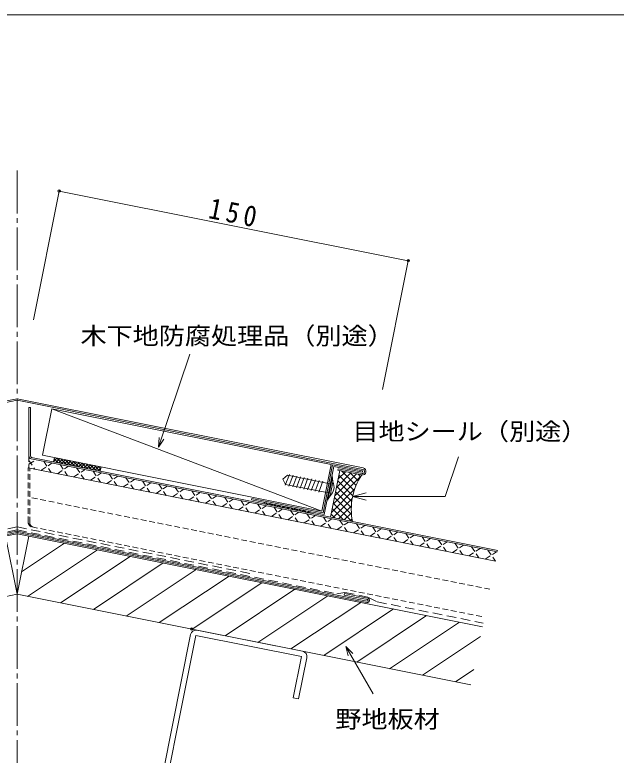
# Model space of a CAD drawing. Units: millimetres, scale not verified. Extents: x -1134 to 2079, y -804 to 1495.
# Drawn here: x -872.2 to -618.8, y 612.6 to 924.7 of the extents above; entities that cross this region are included whole.
import ezdxf
from ezdxf.enums import TextEntityAlignment as Align

# ---------------------------------------------------------------- set-up
doc = ezdxf.new("R2010")
doc.units = ezdxf.units.MM
doc.header["$LTSCALE"] = 2
doc.header["$PDMODE"] = 32
doc.header["$PDSIZE"] = 1
for name, pattern in [('CHAIN2', [12, 9, -1, 1, -1]), ('DASHED1', [1.8, 1.2, -0.6]), ('DASHED2', [3, 2, -1])]:
    doc.linetypes.add(name, pattern=pattern)
doc.layers.add('4-0', color=7, linetype='Continuous', lineweight=18)
doc.styles.add('ＭＳ ゴシック', font='')
doc.styles.get('ＭＳ ゴシック').set_extended_font_data('MS Gothic')

msp = doc.modelspace()

# ---------------------------------------------------------------- linework, layer by layer
at = {"layer": '4-0', "color": 3}
for p, q in [((-1134.116, 924.68), (442.773, 924.68)), ((-750.987, 656.382), (-795.507, 665.277)), ((-798.213, 663.473), (-816.906, 569.922)), ((-795.958, 663.022), (-751.438, 654.126)), ((-752.651, 636.319), (-749.182, 653.676))]:
    msp.add_line(p, q, dxfattribs=at)
at = {"layer": '4-0', "linetype": 'CHAIN2'}
msp.add_line((-871.301, 858.983), (-871.301, 554.282), dxfattribs=at)
at = {"layer": '4-0'}
for p, q in [((-864.388, 796.168), (-853.552, 850.393)), ((-853.552, 850.393), (-706.46, 821.001)), ((-717.296, 766.776), (-706.46, 821.001)), ((-811.706, 742.374), (-798.436, 781.598)), ((-871.301, 762.793), (-1017.158, 733.648)), ((-871.301, 762.181), (-1017.04, 733.06)), ((-871.301, 762.793), (-725.445, 733.648)), ((-871.301, 762.181), (-725.562, 733.06)), ((-866.282, 738.708), (-866.282, 759.159)), ((-866.282, 759.159), (-865.682, 759.159)), ((-865.682, 738.708), (-865.682, 759.159)), ((-860.511, 739.018), (-856.592, 758.63)), ((-856.592, 758.63), (-738.918, 735.117)), ((-856.592, 758.63), (-742.837, 715.504)), ((-811.706, 742.374), (-811.44, 746.506)), ((-811.706, 742.374), (-809.41, 745.819)), ((-865.318, 737.531), (-668.885, 698.28)), ((-865.2, 738.119), (-668.767, 698.868)), ((-860.511, 739.018), (-742.837, 715.504)), ((-855.876, 736.256), (-855.524, 738.022)), ((-855.829, 736.49), (-854.503, 737.817)), ((-855.635, 737.464), (-854.066, 735.895)), ((-854.854, 736.052), (-853.324, 737.582)), ((-854.592, 737.835), (-852.298, 735.541)), ((-853.675, 735.816), (-852.145, 737.346)), ((-852.825, 737.482), (-850.531, 735.188)), ((-852.496, 735.581), (-850.967, 737.111)), ((-851.318, 735.345), (-849.788, 736.875)), ((-851.058, 737.129), (-848.764, 734.835)), ((-850.139, 735.11), (-848.609, 736.64)), ((-849.29, 736.776), (-846.996, 734.482)), ((-690.971, 721.6), (-685.293, 738.383)), ((-866.583, 733.705), (-669.669, 694.357)), ((-855.87, 736.285), (-855.833, 736.248)), ((-848.96, 734.874), (-847.43, 736.404)), ((-847.782, 734.639), (-846.252, 736.169)), ((-847.523, 736.423), (-845.229, 734.129)), ((-846.603, 734.403), (-845.073, 735.933)), ((-845.755, 736.07), (-843.461, 733.776)), ((-845.424, 734.168), (-843.894, 735.698)), ((-844.246, 733.932), (-842.716, 735.462)), ((-843.988, 735.716), (-841.694, 733.422)), ((-843.067, 733.697), (-841.537, 735.227)), ((-842.221, 735.363), (-839.927, 733.069)), ((-841.888, 733.461), (-840.358, 734.991)), ((-840.71, 733.226), (-839.18, 734.756)), ((-840.453, 735.01), (-838.159, 732.716)), ((-839.531, 732.99), (-838.001, 734.52)), ((-838.686, 734.657), (-836.392, 732.363)), ((-838.352, 732.755), (-836.822, 734.285)), ((-837.173, 732.519), (-835.992, 733.701)), ((-836.918, 734.304), (-836.046, 733.431)), ((-836.264, 732.337), (-835.912, 734.103)), ((-742.837, 715.504), (-738.918, 735.117)), ((-742.367, 714.798), (-738.33, 734.999)), ((-741.896, 714.092), (-737.859, 734.293)), ((-738.33, 734.999), (-725.68, 732.471)), ((-737.859, 734.293), (-725.798, 731.883)), ((-759.313, 728.994), (-757.353, 730.642)), ((-758.285, 726.342), (-756.56, 730.892)), ((-757.353, 730.642), (-739.309, 727.037)), ((-756.717, 726.028), (-754.991, 730.579)), ((-735.309, 732.56), (-739.228, 712.948)), ((-736.133, 732.725), (-736.016, 733.313)), ((-736.133, 732.725), (-726.033, 730.706)), ((-736.016, 733.313), (-725.915, 731.295)), ((-725.68, 732.471), (-725.798, 731.883)), ((-758.137, 726.72), (-759.313, 728.994)), ((-755.147, 725.715), (-753.422, 730.265)), ((-753.579, 725.401), (-751.853, 729.952)), ((-752.009, 725.088), (-750.284, 729.638)), ((-750.441, 724.774), (-748.715, 729.325)), ((-748.871, 724.461), (-747.146, 729.011)), ((-747.302, 724.147), (-745.576, 728.698)), ((-745.733, 723.834), (-744.008, 728.384)), ((-744.164, 723.52), (-742.438, 728.07)), ((-738.329, 729.9), (-740.289, 720.094)), ((-738.231, 727.841), (-739.406, 721.958)), ((-738.329, 729.9), (-738.721, 729.979)), ((-738.231, 727.841), (-738.427, 729.41)), ((-758.137, 726.72), (-740.093, 723.114)), ((-739.406, 721.958), (-740.191, 720.584)), ((-729.931, 721.6), (-724.135, 723.153)), ((-729.931, 721.6), (-724.135, 720.047)), ((-690.971, 721.6), (-729.931, 721.6)), ((-772.491, 720.206), (-741.896, 714.092)), ((-766.999, 719.109), (-767.117, 718.52)), ((-766.462, 719.001), (-765.697, 718.237)), ((-766.452, 718.388), (-765.942, 718.898)), ((-765.274, 718.152), (-764.764, 718.662)), ((-764.694, 718.648), (-763.93, 717.884)), ((-764.095, 717.916), (-763.585, 718.426)), ((-762.927, 718.295), (-762.162, 717.53)), ((-762.916, 717.681), (-762.406, 718.191)), ((-761.737, 717.445), (-761.228, 717.955)), ((-761.16, 717.942), (-760.395, 717.177)), ((-740.289, 720.094), (-740.681, 720.173)), ((-760.559, 717.21), (-760.049, 717.72)), ((-759.392, 717.588), (-758.628, 716.824)), ((-759.38, 716.974), (-758.87, 717.484)), ((-758.201, 716.739), (-757.691, 717.249)), ((-757.625, 717.235), (-756.86, 716.471)), ((-757.023, 716.503), (-756.513, 717.013)), ((-755.858, 716.882), (-755.093, 716.118)), ((-755.844, 716.268), (-755.334, 716.778)), ((-754.665, 716.032), (-754.155, 716.542)), ((-754.09, 716.529), (-753.326, 715.765)), ((-753.487, 715.797), (-752.977, 716.307)), ((-752.323, 716.176), (-751.558, 715.411)), ((-752.308, 715.561), (-751.798, 716.071)), ((-751.129, 715.326), (-750.619, 715.836)), ((-750.555, 715.823), (-749.791, 715.058)), ((-749.951, 715.09), (-749.441, 715.6)), ((-748.788, 715.47), (-748.023, 714.705)), ((-748.772, 714.855), (-748.262, 715.365)), ((-747.593, 714.619), (-747.478, 714.734)), ((-747.387, 715.19), (-747.505, 714.601)), ((-871.301, 705.917), (-1067.413, 666.73)), ((-871.301, 707.039), (-1018.842, 677.557)), ((-871.301, 706.427), (-1018.725, 676.969)), ((-871.301, 707.039), (-723.76, 677.557)), ((-871.301, 706.427), (-723.878, 676.969)), ((-871.301, 705.917), (-675.189, 666.73)), ((-876.2, 704.938), (-871.301, 680.423)), ((-866.403, 704.938), (-871.301, 680.423)), ((-871.301, 680.423), (-1062.515, 642.214)), ((-871.301, 680.423), (-680.088, 642.214)), ((-733.331, 680.693), (-733.449, 680.105)), ((-733.331, 680.693), (-723.525, 678.734)), ((-733.449, 680.105), (-723.643, 678.146)), ((-732.793, 658.401), (-731.721, 654.401)), ((-732.793, 658.401), (-729.865, 655.473)), ((-732.793, 658.401), (-721.245, 638.401))]:
    msp.add_line(p, q, dxfattribs=at)
at = {"layer": '4-0', "linetype": 'DASHED1'}
for p, q in [((-866.282, 738.708), (-866.282, 733.645)), ((-866.583, 710.769), (-866.583, 733.705)), ((-865.983, 710.649), (-865.983, 733.585)), ((-672.033, 682.526), (-865.983, 721.246)), ((-864.974, 708.807), (-674.384, 670.758))]:
    msp.add_line(p, q, dxfattribs=at)
at = {"layer": '4-0', "color": 4, "linetype": 'DASHED1', "lineweight": 9}
for p, q in [((-866.282, 735.26), (-863.439, 737.156)), ((-866.282, 736.771), (-863.876, 733.164)), ((-861.212, 732.631), (-856.505, 735.77)), ((-860.081, 736.485), (-856.942, 731.778)), ((-854.278, 731.246), (-849.571, 734.385)), ((-853.147, 735.099), (-850.008, 730.393)), ((-846.213, 733.714), (-843.074, 729.007)), ((-847.344, 729.86), (-842.637, 732.999)), ((-840.41, 728.475), (-835.703, 731.613)), ((-839.279, 732.328), (-836.14, 727.622)), ((-832.345, 730.942), (-829.206, 726.236)), ((-833.476, 727.089), (-828.769, 730.228)), ((-826.542, 725.704), (-821.835, 728.842)), ((-825.411, 729.557), (-822.272, 724.851)), ((-819.608, 724.318), (-814.901, 727.457)), ((-818.477, 728.171), (-815.338, 723.465)), ((-812.674, 722.933), (-807.967, 726.071)), ((-811.543, 726.786), (-808.404, 722.079)), ((-805.74, 721.547), (-801.033, 724.686)), ((-804.609, 725.4), (-801.47, 720.694)), ((-798.806, 720.161), (-794.099, 723.3)), ((-797.675, 724.015), (-794.536, 719.308)), ((-791.872, 718.776), (-787.165, 721.914)), ((-790.741, 722.629), (-787.602, 717.923)), ((-783.807, 721.243), (-780.668, 716.537)), ((-784.938, 717.39), (-780.231, 720.529)), ((-778.004, 716.005), (-773.297, 719.144)), ((-776.873, 719.858), (-773.734, 715.152)), ((-769.939, 718.472), (-766.8, 713.766)), ((-771.07, 714.619), (-766.363, 717.758)), ((-764.136, 713.234), (-759.43, 716.372)), ((-763.005, 717.087), (-759.866, 712.381)), ((-757.202, 711.848), (-752.495, 714.987)), ((-756.071, 715.701), (-752.932, 710.995)), ((-750.268, 710.463), (-745.561, 713.601)), ((-749.137, 714.316), (-745.998, 709.609)), ((-743.334, 709.077), (-738.627, 712.216)), ((-742.203, 712.93), (-739.064, 708.224)), ((-736.4, 707.692), (-731.694, 710.83)), ((-735.269, 711.545), (-732.13, 706.838)), ((-729.466, 706.306), (-724.759, 709.445)), ((-728.335, 710.159), (-725.196, 705.453)), ((-721.401, 708.773), (-718.262, 704.067)), ((-722.532, 704.92), (-717.825, 708.059)), ((-715.598, 703.535), (-710.892, 706.674)), ((-714.467, 707.388), (-711.328, 702.682)), ((-707.533, 706.002), (-704.394, 701.296)), ((-708.664, 702.149), (-703.958, 705.288)), ((-701.73, 700.764), (-697.024, 703.902)), ((-700.599, 704.617), (-697.46, 699.91)), ((-694.796, 699.378), (-690.09, 702.517)), ((-693.664, 703.231), (-690.526, 698.525)), ((-687.862, 697.993), (-683.156, 701.131)), ((-686.73, 701.846), (-683.592, 697.139)), ((-680.928, 696.607), (-676.222, 699.746)), ((-679.796, 700.46), (-676.658, 695.754)), ((-673.994, 695.221), (-669.288, 698.36)), ((-672.862, 699.075), (-669.724, 694.368))]:
    msp.add_line(p, q, dxfattribs=at)
at = {"layer": '4-0', "color": 4, "lineweight": 9}
for p, q in [((-737.428, 721.955), (-728.237, 731.147)), ((-736.722, 725.49), (-730.594, 731.618)), ((-736.016, 729.025), (-732.952, 732.089)), ((-735.69, 730.656), (-729.214, 724.18)), ((-734.63, 732.424), (-728.449, 726.243)), ((-731.095, 731.718), (-727.545, 728.168)), ((-727.56, 731.011), (-726.515, 729.966)), ((-738.134, 718.421), (-726.386, 730.169)), ((-736.161, 728.298), (-729.824, 721.961)), ((-738.841, 714.886), (-729.047, 724.68)), ((-736.632, 725.941), (-730.252, 719.561)), ((-737.574, 721.226), (-730.373, 714.025)), ((-737.103, 723.584), (-730.458, 716.938)), ((-738.164, 712.735), (-730.052, 720.847)), ((-738.045, 718.869), (-730.35, 711.174)), ((-738.516, 716.511), (-733.884, 711.88)), ((-735.806, 712.264), (-730.429, 717.641)), ((-733.449, 711.793), (-730.428, 714.813)), ((-738.987, 714.154), (-737.419, 712.586)), ((-731.092, 711.322), (-730.159, 712.254)), ((-869.418, 689.846), (-851.311, 701.922)), ((-866.857, 679.534), (-837.443, 699.151)), ((-852.989, 676.763), (-823.575, 696.38)), ((-839.121, 673.992), (-809.707, 693.609)), ((-825.253, 671.221), (-795.839, 690.838)), ((-811.385, 668.45), (-781.971, 688.067)), ((-797.517, 665.679), (-768.103, 685.296)), ((-783.649, 662.908), (-754.235, 682.525)), ((-769.781, 660.137), (-740.367, 679.754)), ((-755.913, 657.366), (-726.499, 676.982)), ((-742.045, 654.595), (-712.631, 674.212)), ((-728.177, 651.824), (-698.763, 671.44)), ((-714.309, 649.053), (-684.895, 668.669)), ((-700.441, 646.282), (-676.021, 662.568)), ((-686.573, 643.511), (-678.792, 648.699))]:
    msp.add_line(p, q, dxfattribs=at)
at = {"layer": '4-0', "linetype": 'DASHED2'}
for p, q in [((-871.301, 708.81), (-969.364, 689.224)), ((-871.301, 708.81), (-773.238, 689.224)), ((-871.301, 707.548), (-1006.064, 680.62)), ((-871.301, 707.548), (-736.538, 680.62)), ((-733.233, 681.184), (-736.538, 680.62)), ((-733.233, 681.184), (-723.427, 679.224)), ((-723.427, 679.224), (-719.587, 677.233)), ((-719.587, 677.233), (-674.876, 668.299))]:
    msp.add_line(p, q, dxfattribs=at)
at = {"layer": '4-0'}
msp.add_lwpolyline([(-772.491, 720.206), (-772.373, 720.794), (-742.367, 714.798)], dxfattribs=at)
at = {"layer": '4-0', "color": 3}
for points in [[(-770.13, 560.576), (-814.65, 569.471), (-795.958, 663.022)], [(-751.438, 654.126), (-754.906, 636.77), (-752.651, 636.319)]]:
    msp.add_lwpolyline(points, dxfattribs=at)
at = {"layer": '4-0'}
for centre, radius, start, end in [((-865.082, 738.708), 1.2, 180, 258.70166), ((-865.082, 738.708), 0.6, 180, 258.70166), ((-725.739, 732.177), 1.5, 258.69934, 78.69934), ((-704.622, 716.23), 25.846, 145.93736, 191.46242), ((-725.739, 732.177), 0.9, 258.69934, 78.69934), ((-742.66, 725.667), 4.934, 311.25368, 26.14583), ((-723.701, 677.851), 0.9, 258.70071, 78.70071), ((-723.701, 677.851), 0.3, 258.70071, 78.70071)]:
    msp.add_arc(centre, radius, start, end, dxfattribs=at)
at = {"layer": '4-0', "linetype": 'DASHED1'}
for centre in [(-864.583, 710.769), (-863.983, 710.649)]:
    msp.add_arc(centre, 2, 180, 258.70955, dxfattribs=at)
at = {"layer": '4-0', "color": 3}
for centre, start, end in [((-795.958, 663.022), 78.7003, 168.7003), ((-751.438, 654.126), 348.7003, 78.7003)]:
    msp.add_arc(centre, 2.3, start, end, dxfattribs=at)
for p in [(-853.552, 850.393), (-706.46, 821.001), (-797.762, 665.728)]:
    msp.add_point(p, dxfattribs=at)

# ---------------------------------------------------------------- texts
at = {"layer": '4-0', "color": 2, "style": 'ＭＳ ゴシック', "width": 1.1}
for s, p in [('木下地防腐処理品（別途）', (-844.569, 783.495)), ('目地シール（別途）', (-729.991, 743.199)), ('野地板材', (-737.186, 621.893))]:
    msp.add_text(s, height=7.331, dxfattribs=at).set_placement(p, align=Align.BOTTOM_LEFT)
at = {"layer": '4-0', "color": 2, "insert": (-791.087, 838.931), "char_height": 8.798, "attachment_point": 7, "rotation": 348.7, "style": 'ＭＳ ゴシック'}
msp.add_mtext('\\T1.37;\\W0.9;150', dxfattribs=at)

doc.saveas('drawing.dxf')
